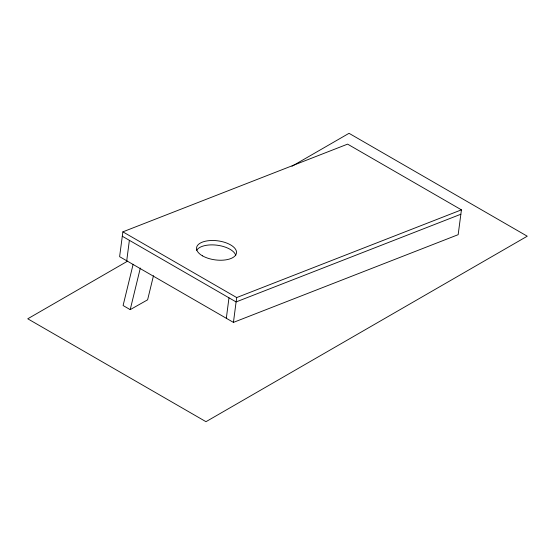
<?xml version="1.0" encoding="UTF-8"?>
<svg xmlns="http://www.w3.org/2000/svg" width="555" height="555" viewBox="0 0 555 555"><rect width="100%" height="100%" fill="white"/><g stroke="black" fill="none" stroke-linecap="round" stroke-linejoin="round"><path stroke-width="0.83" d="M122.877 231.844L119.609 256.674L233.44 322.393L458.166 234.675L461.434 209.852L347.603 144.133L122.877 231.844L236.707 297.563L461.434 209.852M126.72 260.781L129.377 240.329M226.322 318.286L228.979 297.834M233.44 322.393L236.09 301.941L460.865 214.23M236.707 297.563L236.139 301.948L122.267 236.222M133.138 264.263L123.092 305.527L130.21 309.635L147.609 299.825L153.478 275.696M130.21 309.635L140.332 268.037M127.588 261.155L27.75 318.792L205.974 421.689L527.25 236.208L349.026 133.311L291.972 166.243M196.616 250.374A20.119 9.608 7.4 0 1 217.144 245.213A20.119 9.608 7.4 0 1 235.764 255.404M202.485 255.848A20.119 9.608 7.4 0 0 235.875 254.738A20.119 9.608 7.4 0 0 211.233 240.509A20.119 9.608 7.4 0 0 202.485 255.848"/></g></svg>
